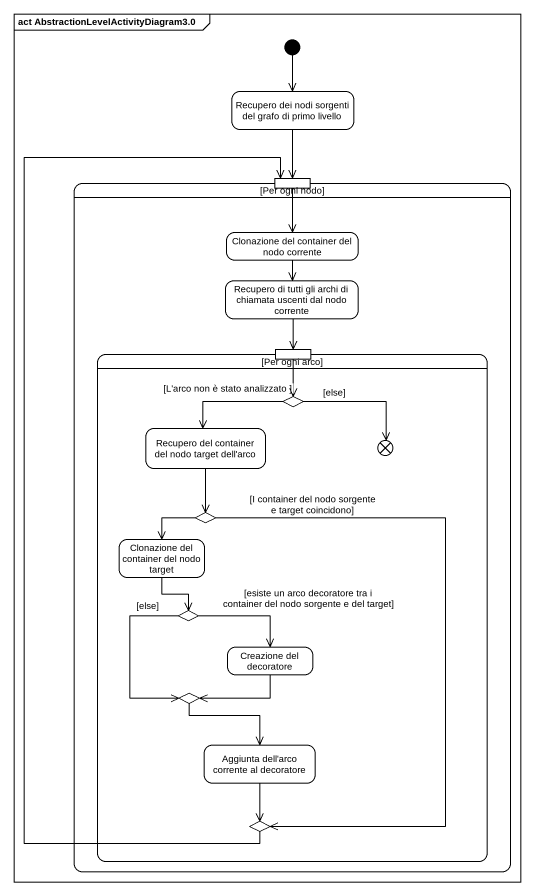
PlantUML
@startuml
mainframe act AbstractionLevelActivityDiagram3.0
hide empty description
state "Recupero dei nodi sorgenti del grafo di primo livello" as Recupero_dei_nodi_sorgenti
state "[Per ogni nodo]" as Per_ogni_nodo {
  state pin1 <<inputPin>>
  state "Clonazione del container del nodo corrente" as Clonazione_del_container
  state "Recupero di tutti gli archi di chiamata uscenti dal nodo corrente" as Recupero_di_tutti_gli_archi
  state "[Per ogni arco]" as Per_ogni_arco {
    state pin2 <<inputPin>>
    state "Recupero del container del nodo target dell'arco" as Recupero_del_container_del
    state choice1 <<choice>>
    state flowfinal1 <<end>>
    state "Clonazione del container del nodo target" as Clonazione_del_container_2
    state choice2 <<choice>>
    state choice3 <<choice>>
    state "Creazione del decoratore" as Creazione_del_decoratore
    state choice4 <<choice>>
    state "Aggiunta dell'arco corrente al decoratore" as Aggiunta_dell_arco_corrente
    state choice5 <<choice>>
  }
}
[*] --> Recupero_dei_nodi_sorgenti
Recupero_dei_nodi_sorgenti --> pin1
pin1 --> Clonazione_del_container
Clonazione_del_container --> Recupero_di_tutti_gli_archi
Recupero_di_tutti_gli_archi --> pin2
pin2 --> choice1
Recupero_del_container_del --> choice2
choice1 -left-> Recupero_del_container_del : [L'arco non è stato analizzato ]
choice1 -right-> flowfinal1 : [else]
Clonazione_del_container_2 --> choice3
choice2 --> Clonazione_del_container_2
choice2 --> choice5 : [I container del nodo sorgente e target coincidono]
choice3 -right-> Creazione_del_decoratore : [esiste un arco decoratore tra i container del nodo sorgente e del target]
choice3 --> choice4 : [else]
Creazione_del_decoratore -left-> choice4
choice4 --> Aggiunta_dell_arco_corrente
Aggiunta_dell_arco_corrente --> choice5
choice5 -up-> pin1
@enduml
